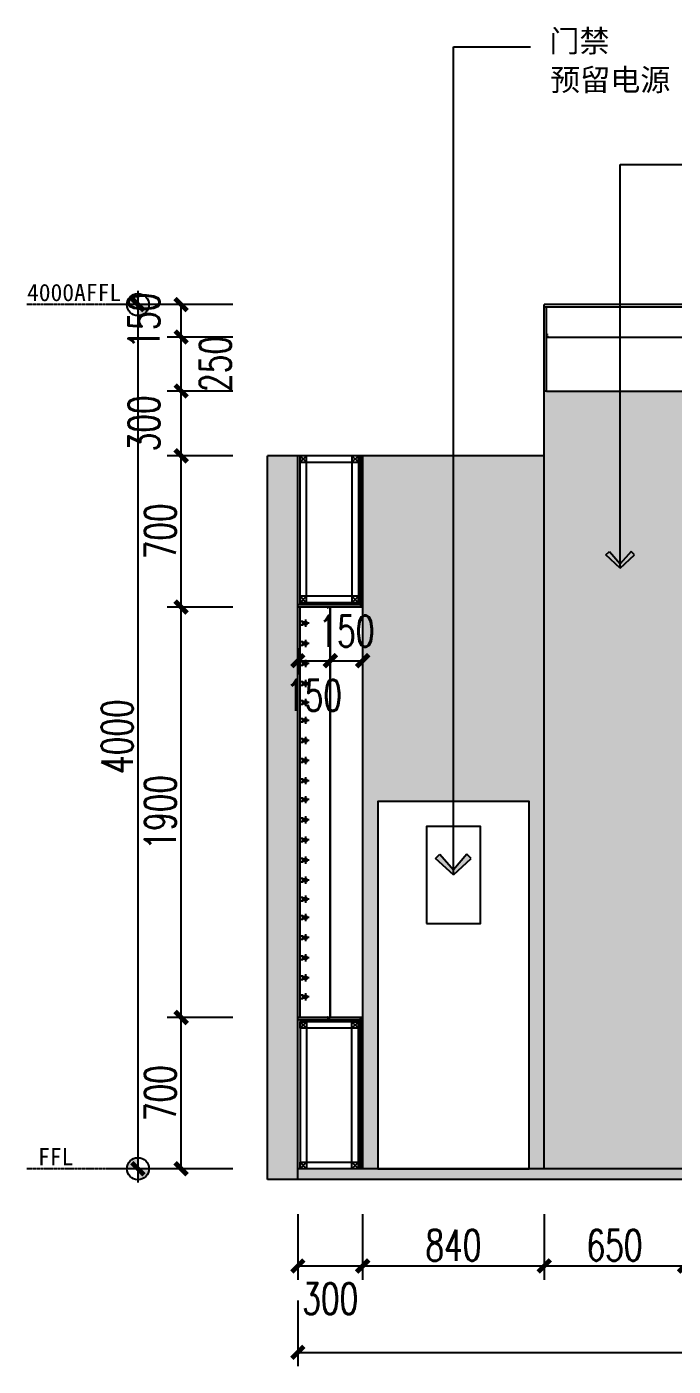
# Model space of a CAD drawing. Header units: millimetres. Extents: x 5625199 to 7433318, y -3316392 to -2552493.
# Drawn here: x 5860140 to 5863131, y -2677437 to -2671237 of the extents above; entities that cross this region are included whole.
import ezdxf
from ezdxf.enums import TextEntityAlignment as Align

# ---------------------------------------------------------------- set-up
doc = ezdxf.new("R2010")
doc.units = ezdxf.units.MM
doc.header["$PDMODE"] = 35
doc.header["$PDSIZE"] = -10
doc.linetypes.add('M-CENTER', pattern=[11.25, 7.5, -1.25, 1.25, -1.25])
for name, color, linetype in [('155', 155, 'Continuous'), ('C-灯具', 51, 'Continuous'), ('D-外部标注', 165, 'Continuous'), ('DIM', 7, 'Continuous'), ('PL-文字标注', 2, 'Continuous')]:
    doc.layers.add(name, color=color, linetype=linetype)
doc.styles.add('03.YBC-宋体2.5', font='', dxfattribs={"width": 0.8, "height": 2.5})
doc.styles.add('dop-S', font='')
doc.styles.add('标注-尺寸', font='simplex.shx', dxfattribs={"width": 0.7})
doc.styles.get('03.YBC-宋体2.5').set_extended_font_data('SimSun')
doc.styles.get('dop-S').set_extended_font_data('SimSun')
doc.dimstyles.new('90', dxfattribs={"dimscale": 0.9, "dimtxt": 150, "dimasz": 50, "dimexe": 120, "dimexo": 150, "dimgap": 30, "dimtad": 1, "dimdec": 0, "dimrnd": 5, "dimdsep": 46, "dimtxsty": '标注-尺寸', "dimblk": 'ARCHTICK', "dimcen": 0.2, "dimclrd": 8, "dimclre": 8, "dimclrt": 2, "dimadec": 0, "dimazin": 0, "dimtfac": 1, "dimtdec": 0, "dimtmove": 2, "dimatfit": 3, "dimldrblk": 'ccccc', "dimfxl": 300, "dimfxlon": 1, "dimtolj": 1, "dimtzin": 0, "dimarcsym": 0})
doc.dimstyles.new('副本 100', dxfattribs={"dimscale": 0.8, "dimtxt": 180, "dimasz": 70, "dimexe": 80, "dimexo": 100, "dimgap": 30, "dimtad": 1, "dimdec": 0, "dimrnd": 5, "dimdsep": 46, "dimtxsty": '标注-尺寸', "dimblk": 'ARCHTICK', "dimcen": 0.2, "dimdle": 5, "dimclrd": 8, "dimclre": 8, "dimclrt": 2, "dimadec": 0, "dimazin": 0, "dimtfac": 1, "dimtdec": 0, "dimtmove": 2, "dimatfit": 3, "dimldrblk": 'ccccc', "dimfxl": 300, "dimfxlon": 1, "dimtolj": 1, "dimtzin": 0, "dimarcsym": 0})

# ---------------------------------------------------------------- blocks, each defined once
blk = doc.blocks.new('A$C0C1D23EB')
at = {"layer": 'D-外部标注', "color": 8, "linetype": 'ByBlock'}
for p, q in [((0, 10.00002349566785), (0, 2.34956678468734e-05)), ((0, 10.00002349566785), (2, 10.00002349566785)), ((0, 2.34956678468734e-05), (1, 2.34956678468734e-05)), ((0.5, 9.500023495667847), (0.5, 0.5000234956678469)), ((0.5, 9.500023495667847), (1.5, 9.500023495667847)), ((3.5, 3.500023495609639), (0.5000000000582077, 3.500023495726055)), ((3, 3.000023495667847), (0.5000000000582077, 3.000023495726055)), ((0.5, 0.5000234956678469), (0.6396203899639659, 0.5000234956678469)), ((0.6396203899639659, 0.5000234956678469), (1.472953723277897, 3.000023495667847)), ((1, 2.34956678468734e-05), (2, 3.000023495667847)), ((1.5, 9.500023495667847), (1.5, 8.000023495667847)), ((1.5, 8.000023495667847), (2, 8.000023495667847)), ((2, 10.00002349566785), (2, 8.000023495667847)), ((3, 3.000023495667847), (2.999999999883585, 2.349565329495817e-05)), ((2.999999999883585, 2.349565329495817e-05), (3.499999999883585, 2.349565329495817e-05)), ((3.5, 3.500023495609639), (3.499999999883585, 2.349563874304295e-05))]:
    blk.add_line(p, q, dxfattribs=at)
blk = doc.blocks.new('G$CB4F5E22B')
at = {"color": 4, "linetype": 'ByBlock'}
for p, q in [((0, 390, -0.0006651392265064493), (4670.109602849931, 390, -9.278193071121806e-05)), ((0, 0), (0, 390, -0.0006651392265064493)), ((10, 0), (10, 390)), ((780.1058998024091, 200), (780.1058998024091, 390)), ((790.1058998024091, 200), (790.1058998024091, 390)), ((1560.105899802409, 200), (1560.105899802409, 390)), ((1570.105899802409, 200), (1570.105899802409, 390)), ((2340.105899802409, 200), (2340.105899802409, 390)), ((2350.105899802409, 200), (2350.105899802409, 390)), ((3110.105899802409, 200), (3110.105899802409, 390)), ((3120.105899802409, 200), (3120.105899802409, 390)), ((3880.105899802409, 200), (3880.105899802409, 390)), ((3890.105899802409, 200), (3890.105899802409, 390)), ((4670.109602849931, 0), (4670.109602849931, 390)), ((4680.109602849931, 0), (4680.109602849931, 390)), ((780.1058998024091, 200), (790.1058998024091, 200)), ((1560.105899802409, 200), (1570.105899802409, 200)), ((2340.105899802409, 200), (2350.105899802409, 200)), ((3110.105899802409, 200), (3120.105899802409, 200)), ((3880.105899802409, 200), (3890.105899802409, 200)), ((10, 0), (0, 0)), ((4680.109602849931, 0), (4670.109602849931, 0)), ((4670.109602849931, 0), (4680.109602849931, 0))]:
    blk.add_line(p, q, dxfattribs=at)
at = {"color": 8, "linetype": 'ByBlock'}
for p, q in [((20, 390), (4670.109602849931, 390)), ((15.25, 250, -0.0006611540127008193), (774.8558998024091, 250.0000352435745, -0.0005214102040083175)), ((795.3558998024091, 250, -0.0006611540127008193), (1554.855899802409, 250.0000352435745, -0.0005214102040083175)), ((1575.355899802409, 250, -0.0006611540127008193), (2334.855899802409, 250.0000352435745, -0.0005214102040083175)), ((2355.355899802409, 250, -0.0006611540127008193), (3104.855899802409, 250.0000352435745, -0.0005214102040083175)), ((4670.109602849931, 249.99999786634, -0.0006696135480576278), (3125.355899802409, 250.0000352435745, -0.0005214102040083175))]:
    blk.add_line(p, q, dxfattribs=at)
at = {"layer": 'D-外部标注', "color": 15, "yscale": 1.5, "zscale": 1.5}
for p, xscale in [((10, 249.9999647564255, -0.0006611540127008193), 1.5), ((780.1058998024091, 250, -0.0005214102040083175), -1.5), ((790.1058998024091, 249.9999647564255, -0.0006611540127008193), 1.5), ((1560.105899802409, 250, -0.0005214102040083175), -1.5), ((1570.105899802409, 249.9999647564255, -0.0006611540127008193), 1.5), ((2340.105899802409, 250, -0.0005214102040083175), -1.5), ((2350.314301807433, 249.9999647564255, -0.0001397438086925018), 1.5), ((3110.105899802409, 250, -0.0005214102040083175), -1.5), ((3120.105899802409, 250, -0.0005214102040083175), 1.5), ((3880.105899802409, 250, -0.0005214102040083175), -1.5), ((3890.105899802409, 250, -0.0005214102040083175), 1.5), ((4670.109602849931, 250, -0.0005214102040083175), -1.5), ((4670.109602849931, 249.9999647564255, -0.0002580618037980477), -1.5)]:
    blk.add_blockref('A$C0C1D23EB', p, dxfattribs=dict(at, xscale=xscale))
blk = doc.blocks.new('A$C3DAF4441')
at = {"layer": 'C-灯具'}
for p, q in [((5.417945794761181e-05, 32.391178982376), (43.78437545115594, 32.391178982376)), ((21.89221481536515, 54.28333961821045), (21.89221481536515, 10.49901834654156))]:
    blk.add_line(p, q, dxfattribs=at)
blk.add_lwpolyline([(12.10515602992382, -2.894522913265973e-05), (31.67927360080648, -2.894522913265973e-05), (31.67927360080648, 17.74394263666181), (12.10515602992382, 17.74394263666181)], close=True, dxfattribs=at)
blk.add_circle((21.89221481536515, 32.391178982376), 10.946080317919, dxfattribs=at)
blk = doc.blocks.new('子标高')
h = blk.add_hatch(color=256)
edge = h.paths.add_edge_path()
edge.add_arc((-600.2409431565975, 0.2411642588631366), 50.95940477876864, 89.72884797535391, 180.2711520246482, ccw=False)
edge.add_line((-599.9997788977344, 51.19999838216972), (-599.9997788977344, -3.637978807091713e-12))
edge.add_line((-599.9997788977344, 0), (-651.1997772799077, 0))
edge = h.paths.add_edge_path()
edge.add_arc((-599.7586146388712, -0.2411642588667746), 50.95940477876958, -90.27115202464557, 0.271152024646824, ccw=False)
edge.add_line((-599.9997788977344, -51.19999838217336), (-599.9997788977344, 0))
edge.add_line((-599.9997788977344, 0), (-548.799780515561, 0))
for p, q in [((-599.9997788977344, 63.99999797771306), (-599.9997788977344, -63.9999979777167)), ((-200, 0), (-709.9997754219294, 0))]:
    blk.add_line(p, q)
at = {"linetype": 'M-CENTER', "ltscale": 0.5}
blk.add_line((-709.9997754219294, -3.637978807091713e-11), (-1113.972843062991, 9.822542779147625e-09), dxfattribs=at)
at = {"color": 5}
blk.add_circle((-599.9997788977344, 0), 51.19999838217197, dxfattribs=at)
at = {"style": 'dop-S'}
blk.add_attdef('标高', (-1232.206651260486, 15.99306680168957), '', height=99.99999684017962, dxfattribs=at)
blk = doc.blocks.new('母标高')
h = blk.add_hatch(color=256)
edge = h.paths.add_edge_path()
edge.add_arc((-600.2409431565975, 0.2411642588631366), 50.95940477876864, 89.72884797535391, 180.2711520246482, ccw=False)
edge.add_line((-599.9997788977344, 51.19999838216972), (-599.9997788977344, -3.637978807091713e-12))
edge.add_line((-599.9997788977344, 0), (-651.1997772799077, 0))
edge = h.paths.add_edge_path()
edge.add_arc((-599.7586146388712, -0.2411642588667746), 50.95940477876958, -90.27115202464557, 0.271152024646824, ccw=False)
edge.add_line((-599.9997788977344, -51.19999838217336), (-599.9997788977344, 0))
edge.add_line((-599.9997788977344, 0), (-548.799780515561, 0))
for p, q in [((-599.9997788977344, 63.99999797771306), (-599.9997788977344, -63.9999979777167)), ((-200, 0), (-709.9997754219294, 0))]:
    blk.add_line(p, q)
at = {"linetype": 'M-CENTER', "ltscale": 0.5}
blk.add_line((-709.9997754219294, -3.637978807091713e-11), (-1113.972843062991, 9.822542779147625e-09), dxfattribs=at)
at = {"color": 5}
blk.add_circle((-599.9997788977344, 0), 51.19999838217197, dxfattribs=at)
at = {"style": 'dop-S'}
blk.add_attdef('标高', (-1104.391530706991, 15.99306680168957), '', height=99.99999684017962, dxfattribs=at)
blk = doc.blocks.new('_ArchTick')
at = {"color": 0, "linetype": 'ByBlock', "const_width": 0.4}
blk.add_lwpolyline([(-0.5, -0.5), (0.5, 0.5)], dxfattribs=at)
blk = doc.blocks.new('*D776')
at = {"layer": '155', "color": 8, "lineweight": -2, "ltscale": 500, "transparency": 16777216}
for p, q in [((5861394.529931339, -2676732.718903087), (5861394.529931339, -2677036.718903087)), ((5861694.424155508, -2676732.718903087), (5861694.424155508, -2677036.718903087)), ((5861390.529931339, -2676972.718903087), (5861698.424155508, -2676972.718903087))]:
    blk.add_line(p, q, dxfattribs=at)
at = {"layer": 'Defpoints', "color": 0, "transparency": 16777216}
for p in [(5861394.529931339, -2676522.718903087), (5861694.424155508, -2676522.718903087), (5861694.424155508, -2676972.718903087)]:
    blk.add_point(p, dxfattribs=at)
at = {"layer": '155', "color": 8, "linetype": 'ByBlock', "lineweight": -2, "transparency": 16777216, "xscale": 56, "yscale": 56, "zscale": 56, "rotation": 180}
blk.add_blockref('_ArchTick', (5861394.529931339, -2676972.718903087), dxfattribs=at)
at = {"layer": '155', "color": 8, "linetype": 'ByBlock', "lineweight": -2, "transparency": 16777216, "xscale": 56, "yscale": 56, "zscale": 56}
blk.add_blockref('_ArchTick', (5861694.424155508, -2676972.718903087), dxfattribs=at)
at = {"layer": '155', "color": 2, "ltscale": 500, "transparency": 16777216, "insert": (5861544.477043424, -2677123.855080529), "char_height": 144, "attachment_point": 5, "style": '标注-尺寸'}
blk.add_mtext('\\A1;300', dxfattribs=at)
blk = doc.blocks.new('ccccc')
h = blk.add_hatch(color=44)
h.dxf.hatch_style = 1
h.paths.add_polyline_path([(-1.713128774543292, -1.115298350458033), (-1.349075249163433, -1.474599215202033), (1e-16, 1e-16), (-1.349075249163433, 1.474599215202033), (-1.713128774543292, 1.115298350458033), (-0.4242640688316898, -1e-16)])
at = {"color": 44}
for p, q in [((-1.349075249163433, 1.474599215202033), (-1.713128774543292, 1.115298350458033)), ((-1.713128774543292, 1.115298350458033), (-0.4242640688316897, 0)), ((0, 0), (-1.349075249163433, 1.474599215202033)), ((-0.4242640688316897, 0), (-5.066636229632421, 0)), ((-1.713128774543292, -1.115298350458033), (-0.4242640688316897, 0)), ((0, 0), (-1.349075249163433, -1.474599215202033)), ((-1.349075249163433, -1.474599215202033), (-1.713128774543292, -1.115298350458033))]:
    blk.add_line(p, q, dxfattribs=at)
blk = doc.blocks.new('*D777')
at = {"layer": '155', "color": 8, "lineweight": -2, "ltscale": 500, "transparency": 16777216}
for p, q in [((5861694.424155508, -2676732.718903087), (5861694.424155508, -2677036.718903087)), ((5862534.533814503, -2676732.718903087), (5862534.533814503, -2677036.718903087)), ((5861690.424155508, -2676972.718903087), (5862538.533814503, -2676972.718903087))]:
    blk.add_line(p, q, dxfattribs=at)
at = {"layer": 'Defpoints', "color": 0, "transparency": 16777216}
for p in [(5862534.533814503, -2676422.718903087), (5861694.424155508, -2676522.718903087), (5862534.533814503, -2676972.718903087)]:
    blk.add_point(p, dxfattribs=at)
at = {"layer": '155', "color": 8, "linetype": 'ByBlock', "lineweight": -2, "transparency": 16777216, "xscale": 56, "yscale": 56, "zscale": 56, "rotation": 180}
blk.add_blockref('_ArchTick', (5861694.424155508, -2676972.718903087), dxfattribs=at)
at = {"layer": '155', "color": 8, "linetype": 'ByBlock', "lineweight": -2, "transparency": 16777216, "xscale": 56, "yscale": 56, "zscale": 56}
blk.add_blockref('_ArchTick', (5862534.533814503, -2676972.718903087), dxfattribs=at)
at = {"layer": '155', "color": 2, "ltscale": 500, "transparency": 16777216, "insert": (5862114.478985006, -2676876.718903087), "char_height": 144, "attachment_point": 5, "style": '标注-尺寸'}
blk.add_mtext('\\A1;840', dxfattribs=at)
blk = doc.blocks.new('*D778')
at = {"layer": '155', "color": 8, "lineweight": -2, "ltscale": 500, "transparency": 16777216}
for p, q in [((5862534.533814503, -2676732.718903087), (5862534.533814503, -2677036.718903087)), ((5863184.533814503, -2676732.718903087), (5863184.533814503, -2677036.718903087)), ((5862530.533814503, -2676972.718903087), (5863188.533814503, -2676972.718903087))]:
    blk.add_line(p, q, dxfattribs=at)
at = {"layer": 'Defpoints', "color": 0, "transparency": 16777216}
for p in [(5862534.533814503, -2676422.718903087), (5863184.533814503, -2676422.718903087), (5863184.533814503, -2676972.718903087)]:
    blk.add_point(p, dxfattribs=at)
at = {"layer": '155', "color": 8, "linetype": 'ByBlock', "lineweight": -2, "transparency": 16777216, "xscale": 56, "yscale": 56, "zscale": 56, "rotation": 180}
blk.add_blockref('_ArchTick', (5862534.533814503, -2676972.718903087), dxfattribs=at)
at = {"layer": '155', "color": 8, "linetype": 'ByBlock', "lineweight": -2, "transparency": 16777216, "xscale": 56, "yscale": 56, "zscale": 56}
blk.add_blockref('_ArchTick', (5863184.533814503, -2676972.718903087), dxfattribs=at)
at = {"layer": '155', "color": 2, "ltscale": 500, "transparency": 16777216, "insert": (5862859.533814503, -2676876.718903087), "char_height": 144, "attachment_point": 5, "style": '标注-尺寸'}
blk.add_mtext('\\A1;650', dxfattribs=at)
blk = doc.blocks.new('*D782')
at = {"layer": '155', "color": 8, "lineweight": -2, "ltscale": 500, "transparency": 16777216}
for p, q in [((5861394.529931339, -2677132.718903087), (5861394.529931339, -2677436.718903087)), ((5867214.643417353, -2677132.718903087), (5867214.643417353, -2677436.718903087)), ((5861390.529931339, -2677372.718903087), (5867218.643417353, -2677372.718903087))]:
    blk.add_line(p, q, dxfattribs=at)
at = {"layer": 'Defpoints', "color": 0, "transparency": 16777216}
for p in [(5861394.529931339, -2676572.718903087), (5867214.643417353, -2676572.718903087), (5867214.643417353, -2677372.718903087)]:
    blk.add_point(p, dxfattribs=at)
at = {"layer": '155', "color": 8, "linetype": 'ByBlock', "lineweight": -2, "transparency": 16777216, "xscale": 56, "yscale": 56, "zscale": 56, "rotation": 180}
blk.add_blockref('_ArchTick', (5861394.529931339, -2677372.718903087), dxfattribs=at)
at = {"layer": '155', "color": 8, "linetype": 'ByBlock', "lineweight": -2, "transparency": 16777216, "xscale": 56, "yscale": 56, "zscale": 56}
blk.add_blockref('_ArchTick', (5867214.643417353, -2677372.718903087), dxfattribs=at)
at = {"layer": '155', "color": 2, "ltscale": 500, "transparency": 16777216, "insert": (5864304.586674346, -2677276.718903087), "char_height": 144, "attachment_point": 5, "style": '标注-尺寸'}
blk.add_mtext('\\A1;5820', dxfattribs=at)
blk = doc.blocks.new('*D799')
at = {"layer": '155', "color": 8, "lineweight": -2, "ltscale": 500, "transparency": 16777216}
for p, q in [((5861094.424155507, -2675822.718903087), (5860790.424155507, -2675822.718903087)), ((5860854.424155507, -2676526.718903087), (5860854.424155507, -2675818.718903087)), ((5861094.424155507, -2676522.718903087), (5860790.424155507, -2676522.718903087))]:
    blk.add_line(p, q, dxfattribs=at)
at = {"layer": 'Defpoints', "color": 0, "transparency": 16777216}
for p in [(5860854.424155507, -2675822.718903087), (5861694.424155508, -2675822.718903087), (5861694.424155508, -2676522.718903087)]:
    blk.add_point(p, dxfattribs=at)
at = {"layer": '155', "color": 8, "linetype": 'ByBlock', "lineweight": -2, "transparency": 16777216, "xscale": 56, "yscale": 56, "zscale": 56}
for p, rotation in [((5860854.424155507, -2675822.718903087), 90), ((5860854.424155507, -2676522.718903087), 270)]:
    blk.add_blockref('_ArchTick', p, dxfattribs=dict(at, rotation=rotation))
at = {"layer": '155', "color": 2, "ltscale": 500, "transparency": 16777216, "insert": (5860758.424155507, -2676172.718903087), "char_height": 144, "attachment_point": 5, "rotation": 90, "style": '标注-尺寸'}
blk.add_mtext('\\A1;700', dxfattribs=at)
blk = doc.blocks.new('*D800')
at = {"layer": '155', "color": 8, "lineweight": -2, "ltscale": 500, "transparency": 16777216}
for p, q in [((5861094.424155507, -2673922.718903087), (5860790.424155507, -2673922.718903087)), ((5860854.424155507, -2675826.718903087), (5860854.424155507, -2673918.718903087)), ((5861094.424155507, -2675822.718903087), (5860790.424155507, -2675822.718903087))]:
    blk.add_line(p, q, dxfattribs=at)
at = {"layer": 'Defpoints', "color": 0, "transparency": 16777216}
for p in [(5860854.424155507, -2673922.718903087), (5861694.424155508, -2673922.718903087), (5861694.424155508, -2675822.718903087)]:
    blk.add_point(p, dxfattribs=at)
at = {"layer": '155', "color": 8, "linetype": 'ByBlock', "lineweight": -2, "transparency": 16777216, "xscale": 56, "yscale": 56, "zscale": 56}
for p, rotation in [((5860854.424155507, -2673922.718903087), 90), ((5860854.424155507, -2675822.718903087), 270)]:
    blk.add_blockref('_ArchTick', p, dxfattribs=dict(at, rotation=rotation))
at = {"layer": '155', "color": 2, "ltscale": 500, "transparency": 16777216, "insert": (5860758.424155507, -2674872.718903087), "char_height": 144, "attachment_point": 5, "rotation": 90, "style": '标注-尺寸'}
blk.add_mtext('\\A1;1900', dxfattribs=at)
blk = doc.blocks.new('*D801')
at = {"layer": '155', "color": 8, "lineweight": -2, "ltscale": 500, "transparency": 16777216}
for p, q in [((5860854.424155507, -2673926.718903087), (5860854.424155507, -2673218.718903087)), ((5861094.424155507, -2673222.718903087), (5860790.424155507, -2673222.718903087)), ((5861094.424155507, -2673922.718903087), (5860790.424155507, -2673922.718903087))]:
    blk.add_line(p, q, dxfattribs=at)
at = {"layer": 'Defpoints', "color": 0, "transparency": 16777216}
for p in [(5860854.424155507, -2673222.718903087), (5861731.806855129, -2673222.718903087), (5861694.424155508, -2673922.718903087)]:
    blk.add_point(p, dxfattribs=at)
at = {"layer": '155', "color": 8, "linetype": 'ByBlock', "lineweight": -2, "transparency": 16777216, "xscale": 56, "yscale": 56, "zscale": 56}
for p, rotation in [((5860854.424155507, -2673222.718903087), 90), ((5860854.424155507, -2673922.718903087), 270)]:
    blk.add_blockref('_ArchTick', p, dxfattribs=dict(at, rotation=rotation))
at = {"layer": '155', "color": 2, "ltscale": 500, "transparency": 16777216, "insert": (5860758.424155507, -2673572.718903087), "char_height": 144, "attachment_point": 5, "rotation": 90, "style": '标注-尺寸'}
blk.add_mtext('\\A1;700', dxfattribs=at)
blk = doc.blocks.new('*D802')
at = {"layer": '155', "color": 8, "lineweight": -2, "ltscale": 500, "transparency": 16777216}
for p, q in [((5861094.424155507, -2672922.718903087), (5860790.424155507, -2672922.718903087)), ((5860854.424155507, -2673226.718903087), (5860854.424155507, -2672918.718903087)), ((5861094.424155507, -2673222.718903087), (5860790.424155507, -2673222.718903087))]:
    blk.add_line(p, q, dxfattribs=at)
at = {"layer": 'Defpoints', "color": 0, "transparency": 16777216}
for p in [(5860854.424155507, -2672922.718903087), (5862723.06039785, -2672922.718903087), (5861731.806855129, -2673222.718903087)]:
    blk.add_point(p, dxfattribs=at)
at = {"layer": '155', "color": 8, "linetype": 'ByBlock', "lineweight": -2, "transparency": 16777216, "xscale": 56, "yscale": 56, "zscale": 56}
for p, rotation in [((5860854.424155507, -2672922.718903087), 90), ((5860854.424155507, -2673222.718903087), 270)]:
    blk.add_blockref('_ArchTick', p, dxfattribs=dict(at, rotation=rotation))
at = {"layer": '155', "color": 2, "ltscale": 500, "transparency": 16777216, "insert": (5860682.424155507, -2673072.718903087), "char_height": 144, "attachment_point": 5, "rotation": 90, "style": '标注-尺寸'}
blk.add_mtext('\\A1;300', dxfattribs=at)
blk = doc.blocks.new('*D803')
at = {"layer": '155', "color": 8, "lineweight": -2, "ltscale": 500, "transparency": 16777216}
for p, q in [((5861094.424155507, -2672672.718895047), (5860790.424155507, -2672672.718895047)), ((5860854.424155507, -2672926.718903087), (5860854.424155507, -2672668.718895047)), ((5861094.424155507, -2672922.718903087), (5860790.424155507, -2672922.718903087))]:
    blk.add_line(p, q, dxfattribs=at)
at = {"layer": 'Defpoints', "color": 0, "transparency": 16777216}
for p in [(5860854.424155507, -2672672.718895047), (5862723.060386251, -2672672.718895047), (5862723.06039785, -2672922.718903087)]:
    blk.add_point(p, dxfattribs=at)
at = {"layer": '155', "color": 8, "linetype": 'ByBlock', "lineweight": -2, "transparency": 16777216, "xscale": 56, "yscale": 56, "zscale": 56}
for p, rotation in [((5860854.424155507, -2672672.718895047), 90), ((5860854.424155507, -2672922.718903087), 270)]:
    blk.add_blockref('_ArchTick', p, dxfattribs=dict(at, rotation=rotation))
at = {"layer": '155', "color": 2, "ltscale": 500, "transparency": 16777216, "insert": (5861012.939097687, -2672797.718899067), "char_height": 144, "attachment_point": 5, "rotation": 90, "style": '标注-尺寸'}
blk.add_mtext('\\A1;250', dxfattribs=at)
blk = doc.blocks.new('*D804')
at = {"layer": '155', "color": 8, "lineweight": -2, "ltscale": 500, "transparency": 16777216}
for p, q in [((5861094.424155507, -2672522.718903087), (5860790.424155507, -2672522.718903087)), ((5860854.424155507, -2672676.718895047), (5860854.424155507, -2672518.718903087)), ((5861094.424155507, -2672672.718895047), (5860790.424155507, -2672672.718895047))]:
    blk.add_line(p, q, dxfattribs=at)
at = {"layer": 'Defpoints', "color": 0, "transparency": 16777216}
for p in [(5860854.424155507, -2672522.718903087), (5862534.533814503, -2672522.718903087), (5862723.060386251, -2672672.718895047)]:
    blk.add_point(p, dxfattribs=at)
at = {"layer": '155', "color": 8, "linetype": 'ByBlock', "lineweight": -2, "transparency": 16777216, "xscale": 56, "yscale": 56, "zscale": 56}
for p, rotation in [((5860854.424155507, -2672522.718903087), 90), ((5860854.424155507, -2672672.718895047), 270)]:
    blk.add_blockref('_ArchTick', p, dxfattribs=dict(at, rotation=rotation))
at = {"layer": '155', "color": 2, "ltscale": 500, "transparency": 16777216, "insert": (5860682.424155507, -2672597.718899067), "char_height": 144, "attachment_point": 5, "rotation": 90, "style": '标注-尺寸'}
blk.add_mtext('\\A1;150', dxfattribs=at)
blk = doc.blocks.new('*D805')
at = {"layer": '155', "color": 8, "lineweight": -2, "ltscale": 500, "transparency": 16777216}
for p, q in [((5860894.42437661, -2672522.718903087), (5860590.42437661, -2672522.718903087)), ((5860654.42437661, -2672518.718903087), (5860654.42437661, -2676526.718903087)), ((5860894.42437661, -2676522.718903087), (5860590.42437661, -2676522.718903087))]:
    blk.add_line(p, q, dxfattribs=at)
at = {"layer": 'Defpoints', "color": 0, "transparency": 16777216}
for p in [(5862534.533814503, -2672522.718903087), (5860654.42437661, -2676522.718903087), (5861764.424155508, -2676522.718903087)]:
    blk.add_point(p, dxfattribs=at)
at = {"layer": '155', "color": 8, "linetype": 'ByBlock', "lineweight": -2, "transparency": 16777216, "xscale": 56, "yscale": 56, "zscale": 56}
for p, rotation in [((5860654.42437661, -2672522.718903087), 90), ((5860654.42437661, -2676522.718903087), 270)]:
    blk.add_blockref('_ArchTick', p, dxfattribs=dict(at, rotation=rotation))
at = {"layer": '155', "color": 2, "ltscale": 500, "transparency": 16777216, "insert": (5860558.42437661, -2674522.718903087), "char_height": 144, "attachment_point": 5, "rotation": 90, "style": '标注-尺寸'}
blk.add_mtext('\\A1;4000', dxfattribs=at)
blk = doc.blocks.new('*D806')
at = {"layer": '155', "color": 8, "lineweight": -2, "ltscale": 500, "transparency": 16777216}
for p, q in [((5861394.529931339, -2674112.667692577), (5861394.529931339, -2674234.979402908)), ((5861544.477010134, -2674112.66768978), (5861544.477010134, -2674234.979402908)), ((5861390.529931339, -2674170.979402908), (5861548.477010134, -2674170.979402908))]:
    blk.add_line(p, q, dxfattribs=at)
at = {"layer": 'Defpoints', "color": 0, "transparency": 16777216}
for p in [(5861394.529931339, -2674032.667692577), (5861544.477010134, -2674032.66768978), (5861544.477010134, -2674170.979402908)]:
    blk.add_point(p, dxfattribs=at)
at = {"layer": '155', "color": 8, "linetype": 'ByBlock', "lineweight": -2, "transparency": 16777216, "xscale": 56, "yscale": 56, "zscale": 56, "rotation": 180}
blk.add_blockref('_ArchTick', (5861394.529931339, -2674170.979402908), dxfattribs=at)
at = {"layer": '155', "color": 8, "linetype": 'ByBlock', "lineweight": -2, "transparency": 16777216, "xscale": 56, "yscale": 56, "zscale": 56}
blk.add_blockref('_ArchTick', (5861544.477010134, -2674170.979402908), dxfattribs=at)
at = {"layer": '155', "color": 2, "ltscale": 500, "transparency": 16777216, "insert": (5861469.503470736, -2674331.362130845), "char_height": 144, "attachment_point": 5, "style": '标注-尺寸'}
blk.add_mtext('\\A1;150', dxfattribs=at)
blk = doc.blocks.new('*D807')
at = {"layer": '155', "color": 8, "lineweight": -2, "ltscale": 500, "transparency": 16777216}
for p, q in [((5861544.477010134, -2674112.66768978), (5861544.477010134, -2674234.979402908)), ((5861540.477010134, -2674170.979402908), (5861698.424155508, -2674170.979402908)), ((5861694.424155508, -2674170.979402908), (5861694.424155508, -2674234.979402908))]:
    blk.add_line(p, q, dxfattribs=at)
at = {"layer": 'Defpoints', "color": 0, "transparency": 16777216}
for p in [(5861544.477010134, -2674032.66768978), (5861694.424155508, -2674160.679594692), (5861694.424155508, -2674170.979402908)]:
    blk.add_point(p, dxfattribs=at)
at = {"layer": '155', "color": 8, "linetype": 'ByBlock', "lineweight": -2, "transparency": 16777216, "xscale": 56, "yscale": 56, "zscale": 56, "rotation": 180}
blk.add_blockref('_ArchTick', (5861544.477010134, -2674170.979402908), dxfattribs=at)
at = {"layer": '155', "color": 8, "linetype": 'ByBlock', "lineweight": -2, "transparency": 16777216, "xscale": 56, "yscale": 56, "zscale": 56}
blk.add_blockref('_ArchTick', (5861694.424155508, -2674170.979402908), dxfattribs=at)
at = {"layer": '155', "color": 2, "ltscale": 500, "transparency": 16777216, "insert": (5861619.450582821, -2674034.13909375), "char_height": 144, "attachment_point": 5, "style": '标注-尺寸'}
blk.add_mtext('\\A1;150', dxfattribs=at)

msp = doc.modelspace()

# ---------------------------------------------------------------- hatches: boundary and pattern name
at = {"layer": '155', "ltscale": 500}
h = msp.add_hatch(dxfattribs=at)
h.set_pattern_fill('钢筋混凝土', color=250, scale=3)
h.set_pattern_definition([(45, (249754.6834379245, -417409.755274), (-5.303300858899106, 5.303300858899107), []), (50, (249754.6834379245, -417409.755274), (21.5178054780226, -1.882564049477853), [2.249999999999999, -24.74999999999999]), (355, (249754.6834379245, -417409.755274), (-4.162540008390001, 22.56576401100035), [1.8, -19.8]), (100.4514, (249756.4765883245, -417409.9121542), (17.35528145142065, 20.68318626182861), [1.912205699999999, -21.03426335999999]), (46.1842, (249754.6834379245, -417403.755274), (32.01723145876933, -4.965570429870545), [3.375, -37.125]), (96.6356, (249757.3515402745, -417404.16907321), (28.0398811664611, 29.22353612701324), [2.86830864, -31.55139]), (351.1842, (249754.6834379245, -417403.755274), (28.03985835400881, 29.22355802775973), [2.7, -29.7]), (21, (249757.6834379245, -417405.255274), (17.90721156355385, -12.07856671996016), [2.25, -24.75]), (326, (249757.6834379245, -417405.255274), (7.299459957647468, 21.75450135140559), [1.799999999999999, -19.79999999999999]), (71.4514, (249759.1757049145, -417406.26182218), (25.20667885744471, 9.675914901298569), [1.9122057, -21.03426336]), (37.50000000000001, (249754.6834379245, -417409.755274), (0.3647956595187181, 9.986815614939346), [0, -19.56, 0, -20.1, 0, -19.875]), (7.499999999999999, (249754.6834379245, -417409.755274), (7.892086123264457, 11.83235135647081), [0, -11.46, 0, -19.10999999999999, 0, -7.574999999999998]), (327.5, (249747.9934379245, -417409.755274), (16.01467308517227, -0.6766461520313927), [0, -7.499999999999998, 0, -23.4, 0, -31.04999999999999]), (317.5, (249744.9934379245, -417409.755274), (17.49558508027159, 3.003149469969532), [0, -9.75, 0, -15.54, 0, -22.05])])
h.paths.add_polyline_path([(5861254.424155507, -2673222.718903087), (5861254.424155507, -2676572.718903087), (5861394.529931339, -2676572.718903087), (5861394.529931339, -2673222.718903087)])
h.paths.add_polyline_path([(5867214.643417353, -2672522.718903087), (5867214.643417353, -2676572.718903087), (5867354.643417353, -2676572.718903087), (5867354.643417353, -2672522.718903087)])
h = msp.add_hatch(dxfattribs=at)
h.set_pattern_fill('CONC', color=250, scale=8)
h.set_pattern_definition([(0, (273595.864621, -417279.707274), (0, 203.2), [0, -203.2]), (0, (273597.896621, -417350.827274), (0, 203.2), [0, -203.2]), (0, (273603.992621, -417241.099274), (0, 203.2), [0, -203.2]), (338.1986, (273498.328621, -417304.091274), (609.6000554757884, -203.1999818137321), [21.8852496, -1072.3802784]), (216.8699, (273518.648621, -417312.219274), (609.5999833019287, 406.4000250471061), [10.16, -1005.84]), (130.6013, (273510.520621, -417318.315274), (1016.000085595377, -1219.199800489248), [18.734024, -1854.6773168]), (206.5651, (273443.464621, -417342.699274), (-203.1998288935924, -203.2002660693445), [4.5437552, -449.8252624]), (326.3099, (273439.400621, -417344.731274), (406.3999101390998, -203.2002711718613), [7.3265792, -725.3215872]), (108.4349, (273445.496621, -417348.795274), (-203.1996755348543, 406.4000883092897), [6.4257936, -636.149096]), (225, (273573.512621, -417363.019274), (-2.842170943040401e-14, -203.2000628800271), [8.6209632, -278.7471184]), (0, (273567.416621, -417369.115274), (203.2, 203.2), [12.192, -191.008]), (135, (273579.608621, -417369.115274), (-203.2000651427688, 1.4210854715202e-14), [8.62096, -278.7471184]), (251.5651, (273549.128621, -417232.971274), (203.1996750288869, 406.4000918510402), [6.425792, -636.149096]), (0, (273547.096621, -417239.067274), (203.2, 203.2), [10.16, -193.04]), (143.1301, (273557.2566209999, -417239.067274), (-609.5999833019287, 406.4000250471062), [10.16, -1005.84]), (213.6901, (273441.432621, -417230.939274), (406.3999074765397, 203.2002693968192), [7.326576, -725.3215872]), (341.5651, (273435.336621, -417235.003274), (-406.4000918510401, 203.1996750288873), [12.851584, -629.7233024]), (126.8699, (273447.528621, -417239.067274), (406.4000250471061, -609.5999833019287), [10.16, -1005.84]), (0, (273500.360621, -417239.067274), (0, 203.2), [0, -203.2]), (0, (273445.496621, -417291.899274), (0, 203.2), [0, -203.2]), (0, (273502.392621, -417367.083274), (0, 203.2), [0, -203.2]), (0, (273557.2566209999, -417304.091274), (0, 203.2), [0, -203.2]), (0, (273498.328621, -417269.547274), (0, 203.2), [0, -203.2]), (0, (273453.624621, -417263.451274), (0, 203.2), [0, -203.2]), (0, (273471.912621, -417275.643274), (0, 203.2), [0, -203.2]), (0, (273463.784621, -417324.411274), (0, 203.2), [0, -203.2]), (0, (273415.016621, -417316.283274), (0, 203.2), [0, -203.2]), (0, (273417.048621, -417269.547274), (0, 203.2), [0, -203.2]), (0, (273410.952621, -417224.843274), (0, 203.2), [0, -203.2]), (0, (273473.944621, -417216.715274), (0, 203.2), [0, -203.2]), (0, (273518.648621, -417208.587274), (0, 203.2), [0, -203.2]), (0, (273589.768621, -417216.715274), (0, 203.2), [0, -203.2]), (0, (273541.000621, -417279.707274), (0, 203.2), [0, -203.2]), (0, (273520.680621, -417243.131274), (0, 203.2), [0, -203.2]), (0, (273536.936621, -417340.667274), (0, 203.2), [0, -203.2]), (0, (273475.976621, -417350.827274), (0, 203.2), [0, -203.2]), (0, (273536.936621, -417395.531274), (0, 203.2), [0, -203.2]), (0, (273469.880621, -417383.339274), (0, 203.2), [0, -203.2]), (0, (273404.856621, -417389.435274), (0, 203.2), [0, -203.2]), (0, (273429.240621, -417399.595274), (0, 203.2), [0, -203.2]), (0, (273431.272621, -417371.147274), (0, 203.2), [0, -203.2]), (0, (273567.416621, -417403.659274), (0, 203.2), [0, -203.2]), (0, (273591.800621, -417320.347274), (0, 203.2), [0, -203.2]), (0, (273581.640621, -417259.387274), (0, 203.2), [0, -203.2]), (0, (273488.168621, -417405.691274), (0, 203.2), [0, -203.2])])
h.paths.add_polyline_path([(5861764.424155508, -2676522.718903087), (5861764.424155508, -2674822.718903087), (5862464.424155508, -2674822.718903087), (5862464.424155508, -2676522.718903087), (5862534.533814503, -2676522.718903087), (5862534.533814503, -2673222.718903087), (5861694.424155508, -2673222.718903087), (5861694.424155508, -2673922.718903087), (5861694.424155508, -2675822.718903087), (5861694.424155508, -2676522.718903087)])
h.paths.add_polyline_path([(5865234.533814503, -2672922.718903087), (5865234.533814503, -2676522.718903087), (5867214.643417353, -2676522.718903087), (5867214.643417353, -2672922.718903087), (5867204.643417353, -2672922.718903087)])
h = msp.add_hatch(dxfattribs=at)
h.set_pattern_fill('DOTS', color=250, scale=12)
h.set_pattern_definition([(0, (273402.824621, -417409.755274), (9.524999999999999, 19.05), [0, -19.05])])
h.paths.add_polyline_path([(5864754.533814503, -2675022.718903087), (5865234.533814503, -2675022.718903087), (5865234.533814503, -2676522.718903087), (5864584.533814503, -2676522.718903087), (5864584.533814503, -2673722.718903087), (5863184.533814504, -2673722.718903087), (5863184.533814504, -2676522.718903087), (5862534.533814503, -2676522.718903087), (5862534.533814503, -2672922.718903087), (5862544.533814503, -2672922.718903087), (5865234.533814503, -2672922.718903087), (5865234.533814503, -2674622.718903087), (5864754.533814503, -2674622.718903087)])
h = msp.add_hatch(color=250, dxfattribs=at)
h.dxf.hatch_style = 1
h.paths.add_polyline_path([(5861394.529931339, -2676522.718903087), (5861394.529931339, -2676572.718903087), (5867214.643417353, -2676572.718903087), (5867214.643417353, -2676522.718903087)])

# ---------------------------------------------------------------- linework, layer by layer
at = {"color": 4, "linetype": 'ByBlock'}
msp.add_line((5861544.477043424, -2673922.718903087, -0.000521410204001085), (5861404.477043424, -2673922.718903087), dxfattribs=at)
at = {"color": 8, "linetype": 'ByBlock'}
msp.add_line((5861544.477043424, -2675817.468903087), (5861544.477008181, -2673927.968903087), dxfattribs=at)
at = {"layer": '155', "color": 7, "ltscale": 500}
for p, q in [((5867354.643417353, -2672522.718903087), (5862534.533814503, -2672522.718903087)), ((5862534.533814503, -2673222.718903087), (5862534.533814503, -2672522.718903087)), ((5861254.424155507, -2676572.718903087), (5861254.424155507, -2673222.718903087)), ((5862534.533814503, -2673222.718903087), (5861254.424155507, -2673222.718903087)), ((5861394.529931339, -2676572.718903087), (5861394.529931339, -2673222.718903087)), ((5867214.643417353, -2676522.718903087), (5861394.529931339, -2676522.718903087)), ((5867354.643417353, -2676572.718903087), (5861254.424155507, -2676572.718903087))]:
    msp.add_line(p, q, dxfattribs=at)
at = {"layer": '155', "color": 5, "ltscale": 500}
msp.add_line((5862534.533814503, -2676522.718903087), (5862534.533814503, -2672522.718903087), dxfattribs=at)
at = {"layer": '155', "color": 250, "ltscale": 500}
for p, q in [((5862544.533814503, -2672922.718903087), (5867204.643417353, -2672922.718903087)), ((5861404.529931339, -2673912.718903087), (5861404.529931339, -2673222.718903087)), ((5861404.529931339, -2673252.718903087), (5861434.529931339, -2673222.718903087)), ((5861404.529931339, -2673222.718903087), (5861434.529931339, -2673252.718903087)), ((5861644.424155508, -2673252.718903087), (5861674.424155508, -2673222.718903087)), ((5861644.424155508, -2673222.718903087), (5861674.424155508, -2673252.718903087)), ((5861674.424155508, -2673222.718903087), (5861674.424155508, -2673912.718903087)), ((5861404.529931339, -2673902.718903087), (5861434.529931339, -2673872.718903087)), ((5861404.529931339, -2673872.718903087), (5861434.529931339, -2673902.718903087)), ((5861644.424155508, -2673902.718903087), (5861674.424155508, -2673872.718903087)), ((5861644.424155508, -2673872.718903087), (5861674.424155508, -2673902.718903087)), ((5861674.424155508, -2673902.718903087), (5861404.529931339, -2673902.718903087)), ((5861694.424155508, -2673922.718903087), (5861694.424155508, -2675822.718903087)), ((5861404.529931339, -2675832.718903087), (5861404.529931339, -2676522.718903087)), ((5861674.424155508, -2675842.718903087), (5861404.529931339, -2675842.718903087)), ((5861404.529931339, -2675842.718903087), (5861434.529931339, -2675872.718903087)), ((5861404.529931339, -2675872.718903087), (5861434.529931339, -2675842.718903087)), ((5861644.424155508, -2675842.718903087), (5861674.424155508, -2675872.718903087)), ((5861644.424155508, -2675872.718903087), (5861674.424155508, -2675842.718903087)), ((5861674.424155508, -2676522.718903087), (5861674.424155508, -2675832.718903087)), ((5861404.529931339, -2676492.718903087), (5861434.529931339, -2676522.718903087)), ((5861404.529931339, -2676522.718903087), (5861434.529931339, -2676492.718903087)), ((5861644.424155508, -2676492.718903087), (5861674.424155508, -2676522.718903087)), ((5861644.424155508, -2676522.718903087), (5861674.424155508, -2676492.718903087))]:
    msp.add_line(p, q, dxfattribs=at)
at = {"layer": '155', "color": 4, "ltscale": 500}
for p, q in [((5861684.424155508, -2673222.718903087), (5861684.424155508, -2673922.718903087)), ((5861694.424155508, -2673222.718903087), (5861694.424155508, -2673922.718903087)), ((5861684.424155508, -2673912.718903087), (5861394.529931339, -2673912.718903087)), ((5861694.424155508, -2673922.718903087), (5861394.529931339, -2673922.718903087)), ((5861694.424155508, -2675822.718903087), (5861394.529931339, -2675822.718903087)), ((5861684.424155508, -2675822.718903087), (5861684.424155508, -2676522.718903087)), ((5861684.424155508, -2676522.718903087), (5861684.424155508, -2675822.718903087)), ((5861694.424155508, -2675822.718903087), (5861694.424155508, -2676522.718903087)), ((5861684.424155508, -2675832.718903087), (5861394.529931339, -2675832.718903087)), ((5861684.424155508, -2675832.718903087), (5861394.529931339, -2675832.718903087))]:
    msp.add_line(p, q, dxfattribs=at)
at = {"layer": '155', "ltscale": 500}
for p, q in [((5861404.477043424, -2673922.718903087), (5861404.477043424, -2675822.718903087)), ((5861544.424155508, -2673922.718903087), (5861544.424155508, -2675822.718903087))]:
    msp.add_line(p, q, dxfattribs=at)
at = {"layer": '155', "color": 250, "ltscale": 500}
for points in [[(5861404.529931339, -2673252.718903087), (5861434.529931339, -2673252.718903087), (5861434.529931339, -2673222.718903087), (5861404.529931339, -2673222.718903087)], [(5861644.424155508, -2673872.718903087), (5861434.529931339, -2673872.718903087), (5861434.529931339, -2673252.718903087), (5861644.424155508, -2673252.718903087)], [(5861644.424155508, -2673252.718903087), (5861674.424155508, -2673252.718903087), (5861674.424155508, -2673222.718903087), (5861644.424155508, -2673222.718903087)], [(5861404.529931339, -2673902.718903087), (5861434.529931339, -2673902.718903087), (5861434.529931339, -2673872.718903087), (5861404.529931339, -2673872.718903087)], [(5861644.424155508, -2673902.718903087), (5861674.424155508, -2673902.718903087), (5861674.424155508, -2673872.718903087), (5861644.424155508, -2673872.718903087)], [(5861404.529931339, -2675842.718903087), (5861434.529931339, -2675842.718903087), (5861434.529931339, -2675872.718903087), (5861404.529931339, -2675872.718903087)], [(5861644.424155508, -2675872.718903087), (5861434.529931339, -2675872.718903087), (5861434.529931339, -2676492.718903087), (5861644.424155508, -2676492.718903087)], [(5861644.424155508, -2675842.718903087), (5861674.424155508, -2675842.718903087), (5861674.424155508, -2675872.718903087), (5861644.424155508, -2675872.718903087)], [(5861404.529931339, -2676492.718903087), (5861434.529931339, -2676492.718903087), (5861434.529931339, -2676522.718903087), (5861404.529931339, -2676522.718903087)], [(5861644.424155508, -2676492.718903087), (5861674.424155508, -2676492.718903087), (5861674.424155508, -2676522.718903087), (5861644.424155508, -2676522.718903087)]]:
    msp.add_lwpolyline(points, close=True, dxfattribs=at)
at = {"layer": '155', "ltscale": 500}
for points in [[(5861764.424155508, -2676522.718903087), (5862464.424155508, -2676522.718903087), (5862464.424155508, -2674822.718903087), (5861764.424155508, -2674822.718903087)], [(5861989.424155508, -2675387.866865637), (5862239.424155508, -2675387.866865637), (5862239.424155508, -2674937.866865637), (5861989.424155508, -2674937.866865637)]]:
    msp.add_lwpolyline(points, close=True, dxfattribs=at)

# ---------------------------------------------------------------- block references
msp.add_blockref('G$CB4F5E22B', (5862534.533814503, -2672922.718903087), dxfattribs=at)
at = {"layer": 'D-外部标注', "color": 15, "yscale": 1.5, "zscale": 1.5}
for p, xscale, rotation in [((5861544.477043424, -2673922.718903087), -1.5, 89.99999999999994), ((5861544.477078667, -2675822.718903087), 1.5, 90)]:
    msp.add_blockref('A$C0C1D23EB', p, dxfattribs=dict(at, xscale=xscale, rotation=rotation))
at = {"layer": 'D-外部标注', "xscale": 0.7680000000000002, "yscale": 0.7680000000000002, "zscale": 0.7680000000000002, "rotation": 270}
for p in [(5861404.477065654, -2673981.003389995, 0.0006103486433418626), (5861404.477065654, -2674074.094503085, 0.0006103486433418626), (5861404.477065654, -2674167.185616176, 0.0006103486433418626), (5861404.477065654, -2674260.276729266, 0.0006103486433418626), (5861404.477065654, -2674348.041944623, 0.0006103486433418626), (5861404.477065654, -2674430.36129262, 0.0006103486433418626), (5861404.477065654, -2674523.45240571, 0.0006103486433418626), (5861404.477065654, -2674616.543518801, 0.0006103486433418626), (5861404.477065654, -2674709.634631891, 0.0006103486433418626), (5861404.477065654, -2674797.399847248, 0.0006103486433418626), (5861404.477065654, -2674890.953142819, 0.0006103486433418626), (5861404.477065654, -2674984.044255909, 0.0006103486433418626), (5861404.477065654, -2675077.135369, 0.0006103486433418626), (5861404.477065654, -2675170.22648209, 0.0006103486433418626), (5861404.477065654, -2675257.991697447, 0.0006103486433418626), (5861404.477065654, -2675343.119532335, 0.0006103486433418626), (5861404.477065654, -2675436.210645426, 0.0006103486433418626), (5861404.477065654, -2675529.301758516, 0.0006103486433418626), (5861404.477065654, -2675622.392871607, 0.0006103486433418626), (5861404.477065654, -2675710.158086963, 0.0006103486433418626)]:
    msp.add_blockref('A$C3DAF4441', p, dxfattribs=at)
at = {"layer": 'PL-文字标注', "color": 4, "linetype": 'M-CENTER'}
ref = msp.add_blockref('子标高', (5861254.424155507, -2672522.718903087), dxfattribs=at)
ref.add_attrib('标高', '4000AFFL', (5860141.525622563, -2672506.725836285), dxfattribs={"layer": '0', "height": 80, "style": 'dop-S'})
ref = msp.add_blockref('母标高', (5861254.424155507, -2676522.718903087), dxfattribs=at)
ref.add_attrib('标高', 'FFL', (5860192.714182302, -2676506.725836285), dxfattribs={"layer": '0', "height": 80, "style": 'dop-S'})

# ---------------------------------------------------------------- texts
at = {"color": 50, "style": '03.YBC-宋体2.5', "flags": 8}
for tag, p in [('门禁', (5862697.574170928, -2671302.845556464)), ('预留电源', (5862839.977912652, -2671482.057437134))]:
    msp.add_attdef(tag, text='材料名称', height=102.06, dxfattribs=at).set_placement(p, align=Align.MIDDLE_CENTER)

# ---------------------------------------------------------------- dimensions: what is measured, and where the dimension line sits
at = {"layer": '155', "ltscale": 500}
for base, p1, p2, picture, middle in [((5860854.424155507, -2672522.718903087), (5862723.060386251, -2672672.718895047, -0.0006292765245196662), (5862534.533814503, -2672522.718903087), '*D804', (5860682.424155507, -2672597.718899067)), ((5860654.42437661, -2676522.718903087), (5862534.533814503, -2672522.718903087), (5861764.424155508, -2676522.718903087), '*D805', (5860558.42437661, -2674522.718903087)), ((5860854.424155507, -2672922.718903087), (5861731.806855129, -2673222.718903087), (5862723.06039785, -2672922.718903087), '*D802', (5860682.424155507, -2673072.718903087)), ((5860854.424155507, -2673222.718903087), (5861694.424155508, -2673922.718903087), (5861731.806855129, -2673222.718903087), '*D801', (5860758.424155507, -2673572.718903087)), ((5860854.424155507, -2673922.718903087), (5861694.424155508, -2675822.718903087), (5861694.424155508, -2673922.718903087), '*D800', (5860758.424155507, -2674872.718903087)), ((5860854.424155507, -2675822.718903087), (5861694.424155508, -2676522.718903087), (5861694.424155508, -2675822.718903087), '*D799', (5860758.424155507, -2676172.718903087))]:
    dim = msp.add_linear_dim(base=base, p1=p1, p2=p2, angle=90, dimstyle='副本 100', dxfattribs=at)
    dim.commit()
    dim.dimension.update_dxf_attribs({"geometry": picture, "text_midpoint": middle})
dim = msp.add_linear_dim(base=(5860854.424155507, -2672672.718895047), p1=(5862723.06039785, -2672922.718903087), p2=(5862723.060386251, -2672672.718895047, -0.0006292765245196662), angle=90, dimstyle='副本 100', dxfattribs=at)
dim.commit()
dim.dimension.update_dxf_attribs({"geometry": '*D803', "text_midpoint": (5861012.939097687, -2672797.718899067), "dimtype": 160})
for base, p1, p2, picture, middle in [((5861694.424155508, -2674170.979402908), (5861544.477010134, -2674032.66768978), (5861694.424155508, -2674160.679594692), '*D807', (5861619.450582821, -2674034.13909375)), ((5861544.477010134, -2674170.979402908), (5861394.529931339, -2674032.667692577), (5861544.477010134, -2674032.66768978), '*D806', (5861469.503470736, -2674331.362130845)), ((5861694.424155508, -2676972.718903087), (5861394.529931339, -2676522.718903087), (5861694.424155508, -2676522.718903087), '*D776', (5861544.477043424, -2677123.855080529))]:
    dim = msp.add_linear_dim(base=base, p1=p1, p2=p2, dimstyle='副本 100', dxfattribs=at)
    dim.commit()
    dim.dimension.update_dxf_attribs({"geometry": picture, "text_midpoint": middle, "dimtype": 160})
for base, p1, p2, picture, middle in [((5862534.533814503, -2676972.718903087), (5861694.424155508, -2676522.718903087), (5862534.533814503, -2676422.718903087), '*D777', (5862114.478985006, -2676876.718903087)), ((5863184.533814503, -2676972.718903087), (5862534.533814503, -2676422.718903087), (5863184.533814503, -2676422.718903087), '*D778', (5862859.533814503, -2676876.718903087)), ((5867214.643417353, -2677372.718903087), (5861394.529931339, -2676572.718903087), (5867214.643417353, -2676572.718903087), '*D782', (5864304.586674346, -2677276.718903087))]:
    dim = msp.add_linear_dim(base=base, p1=p1, p2=p2, dimstyle='副本 100', dxfattribs=at)
    dim.commit()
    dim.dimension.update_dxf_attribs({"geometry": picture, "text_midpoint": middle})

# ---------------------------------------------------------------- leaders
msp.add_leader([(5862114.424155508, -2675162.866865637), (5862114.424155508, -2671329.329366057), (5862471.271442262, -2671329.329366057)], dimstyle='副本 100', override={"dimgap": 30, "dimtad": 0}, dxfattribs=at)
at = {"layer": 'DIM'}
msp.add_leader([(5862886.259853818, -2673742.265106443), (5862886.259853818, -2671874.131160379), (5863213.473782033, -2671874.131160379)], dimstyle='90', dxfattribs=at)

doc.saveas('drawing.dxf')
